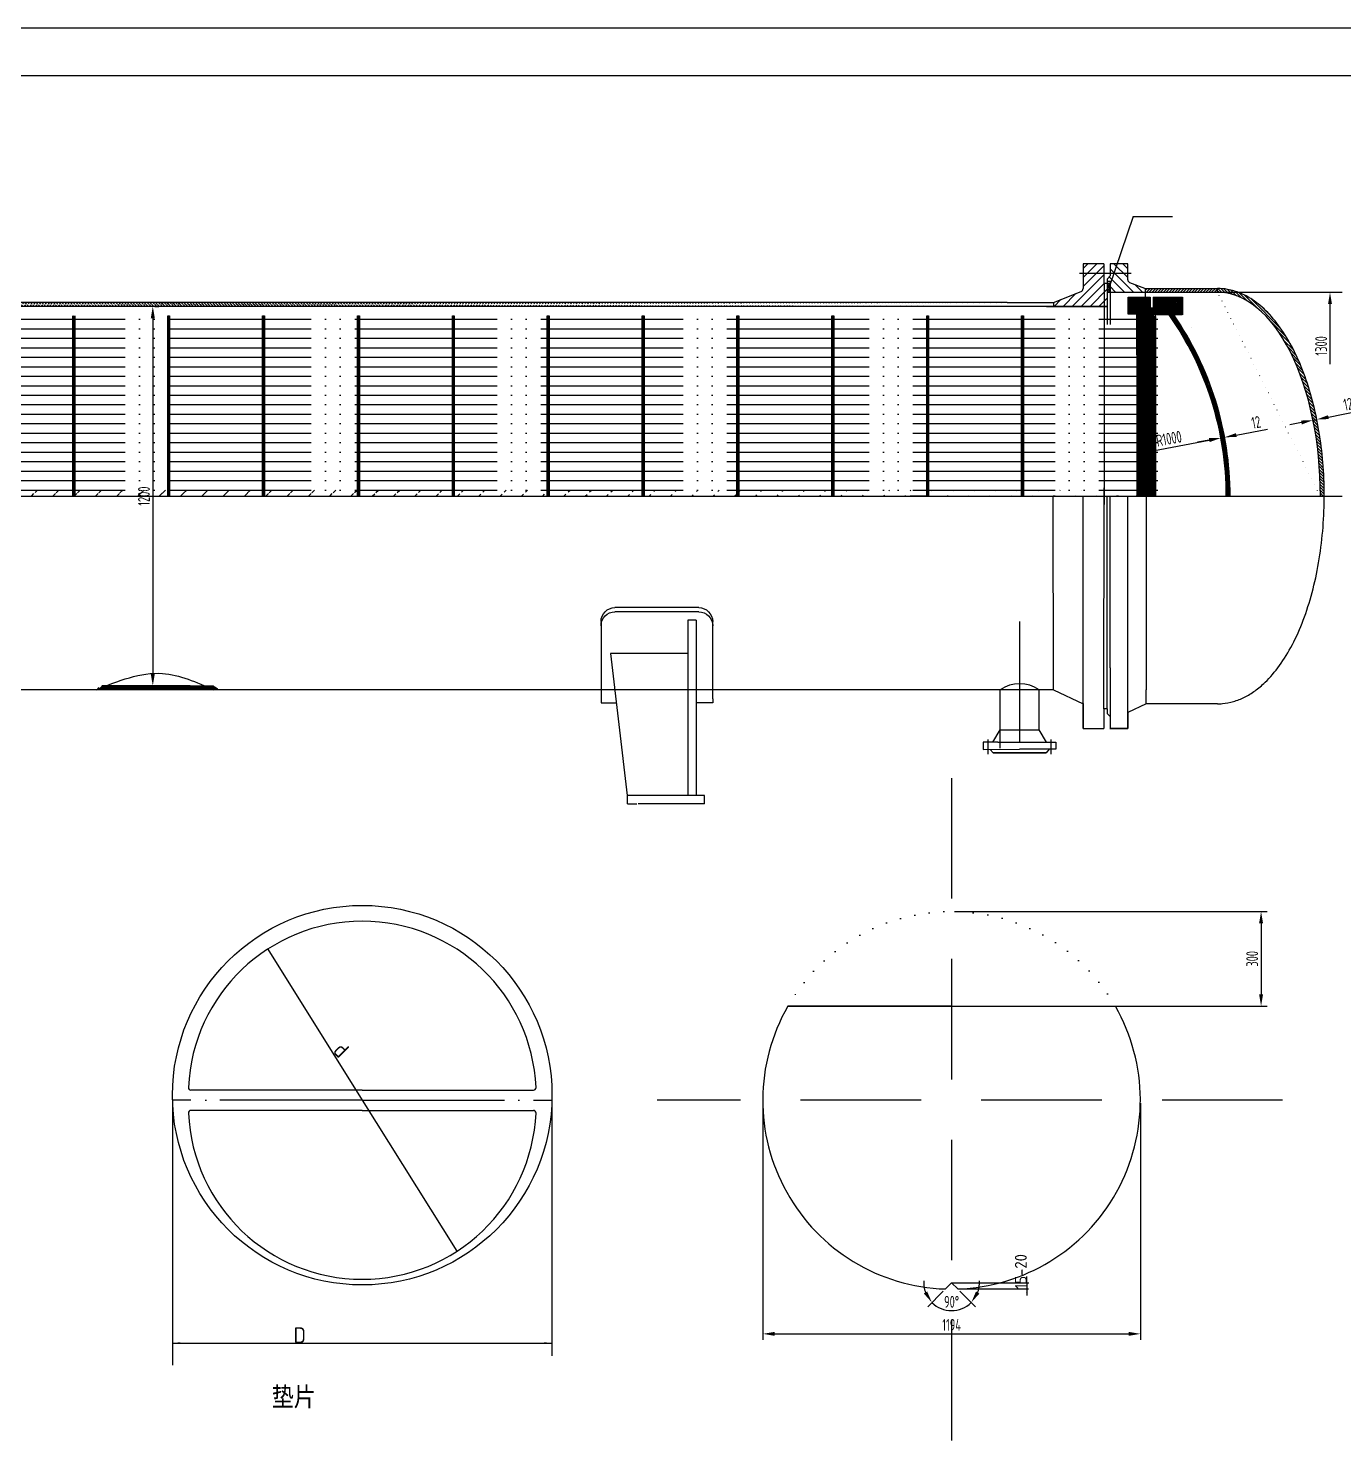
# Model space of a CAD drawing. Extents: x 1926 to 2767, y 1180 to 1774.
# Drawn here: x 2209 to 2486.3, y 1475.9 to 1774 of the extents above; entities that cross this region are included whole.
import ezdxf
from ezdxf.enums import TextEntityAlignment as Align

# ---------------------------------------------------------------- set-up
doc = ezdxf.new("R2010")
doc.units = 0
for name, pattern in [('ACAD_ISO07W100', [3, 0, -3]), ('DASHDOT-M', [36, 30, -3, 0, -3]), ('DASHEDX2', [38.1, 25.4, -12.7]), ('DIVIDE-M', [39, 30, -3, 0, -3, 0, -3])]:
    doc.linetypes.add(name, pattern=pattern)
doc.layers.get('0').update_dxf_attribs({"linetype": 'CONTINUOUS'})
doc.layers.get('DEFPOINTS').update_dxf_attribs({"linetype": 'CONTINUOUS'})
doc.layers.add('CDR_DWG1', color=18, linetype='CONTINUOUS')
doc.layers.add('CDR_DWG3', color=1, linetype='DASHDOT-M')
doc.styles.get("Standard").update_dxf_attribs({"font": 'isocp.shx', "width": 0.707, "bigfont": 'hztxt.shx'})
doc.dimstyles.new('ISO-25', dxfattribs={"dimtxt": 2.5, "dimasz": 2.5, "dimexe": 1.25, "dimexo": 0.625, "dimtad": 1, "dimlfac": 15, "dimtxsty": 'STANDARD', "dimcen": 2.5, "dimazin": 3, "dimtfac": 1, "dimtmove": 0, "dimatfit": 3})
pattern_1 = [(135, (1936.86908, 1532.59732), (-0.149670935, -0.149670935), [])]
pattern_2 = [(135, (1936.8691, 1532.5973), (-0.29934187, -0.29934187), [])]
pattern_3 = [(45, (1936.86908, 1532.59732), (-0.149670935, 0.149670935), [])]

# ---------------------------------------------------------------- blocks, each defined once
blk = doc.blocks.new('鞍座')
at = {"layer": 'CDR_DWG1'}
for p, q in [((2, 12.78), (14.05, 12.78)), ((0, -0.33), (0, 10.78)), ((2, 12.18), (14.05, 12.18)), ((2.38, 10.99), (2.38, -14.23)), ((2.38, 10.99), (3.58, 10.99)), ((3.58, 10.99), (3.58, -14.23)), ((16.05, 10.78), (16.05, -0.92)), ((3.58, 6.2), (14.69, 6.2)), ((14.69, 6.2), (12.3, -14.23)), ((0, -0.33), (0, -0.92)), ((0, -0.92), (2.38, -0.92)), ((16.05, -0.92), (13.86, -0.92)), ((1.19, -15.43), (1.19, -14.23)), ((1.19, -14.23), (12.3, -14.23)), ((12.3, -14.23), (12.3, -15.43)), ((1.19, -15.43), (10.72, -15.43)), ((12.25, -15.43), (10.89, -15.43))]:
    blk.add_line(p, q, dxfattribs=at)
for centre, start, end in [((2, 10.78), 90, 180), ((14.05, 10.78), 0, 90), ((2, 10.18), 90, 180), ((14.05, 10.18), 0, 90)]:
    blk.add_arc(centre, 2, start, end, dxfattribs=at)
blk = doc.blocks.new('*X3')
for p, q in [((313.17, 218.41), (313.47, 218.72)), ((314.01, 217.74), (313.17, 218.58)), ((313.17, 217.71), (314.01, 218.55)), ((314.01, 217.03), (313.17, 217.87)), ((313.17, 217), (314.01, 217.84)), ((314.01, 216.32), (313.17, 217.16)), ((313.17, 216.29), (314.01, 217.13)), ((313.66, 215.97), (313.17, 216.46)), ((313.55, 215.97), (314.01, 216.43)), ((314.01, 218.44), (313.73, 218.72))]:
    blk.add_line(p, q)
blk = doc.blocks.new('*X5')
for p, q in [((319.63, 220.6), (315.24, 224.99)), ((319.63, 223.42), (318.07, 224.99)), ((318.61, 215.97), (313.74, 220.84)), ((321.43, 215.97), (314.01, 223.39)), ((315.78, 215.97), (314.01, 217.74)), ((324.26, 215.97), (321.86, 218.37))]:
    blk.add_line(p, q)
blk = doc.blocks.new('*X6')
for p, q in [((305.51, 220.65), (309.84, 224.99)), ((305.51, 223.48), (307.01, 224.99)), ((305.51, 217.83), (312.11, 224.43)), ((302.02, 211.51), (312.11, 221.6)), ((299.19, 211.51), (303.21, 215.53)), ((304.85, 211.51), (312.11, 218.77)), ((307.68, 211.51), (313.17, 217)), ((296.36, 211.51), (298.5, 213.65)), ((310.51, 211.51), (313.17, 214.17))]:
    blk.add_line(p, q)
blk = doc.blocks.new('法兰2')
blk.add_line((24.96, 28.39), (17.35, 6.03))
at = {"layer": 'CDR_DWG1'}
for p, q in [((9.14, 13.47), (9.14, 5.61)), ((15.74, 13.47), (9.14, 13.47)), ((15.74, 13.47), (15.74, 7.21)), ((17.64, 13.47), (17.64, 9.6)), ((23.27, 13.47), (17.64, 13.47)), ((23.27, 8.39), (23.27, 13.47)), ((16.8, 8.75), (17.64, 9.6)), ((-0.22, 1.2), (8.51, 4.68)), ((16.92, 7.21), (15.74, 7.21)), ((16.8, 8), (16.8, 8.75)), ((16.8, 7.21), (16.8, 8)), ((16.8, 4.45), (16.8, 7.21)), ((16.83, 7.97), (17.74, 7.97)), ((17.73, 7.21), (16.92, 7.21)), ((17.64, 7.97), (17.64, 7.27)), ((17.64, 7.21), (17.64, 4.45)), ((28.7, 5.65), (23.91, 7.46)), ((28.79, 5.62), (28.77, 3.27)), ((-0.22, 1.2), (-0.22, 0)), ((16.68, 4.45), (17.74, 4.45)), ((16.8, 1.93), (16.8, 4.45)), ((16.8, 0.21), (16.8, 1.93)), ((16.8, -5.69), (16.8, 0.21)), ((17.64, 4.45), (17.64, -5.69)), ((17.74, 4.45), (28.79, 4.45)), ((-2.4, 0), (16.8, 0))]:
    blk.add_line(p, q, dxfattribs=at)
for centre, start, end in [((8.14, 5.61), 291.7461, 0), ((24.27, 8.39), 180, 249.2328)]:
    blk.add_arc(centre, 1, start, end, dxfattribs=at)
at = {"layer": 'CDR_DWG3', "linetype": 'DASHDOT-M'}
blk.add_line((7.95, 10.47), (24.32, 10.47), dxfattribs=at)
for name in ['*X6', '*X5', '*X3']:
    blk.add_blockref(name, (-296.36, -211.51))
blk = doc.blocks.new('*X4')
for p, q in [((328.73, 209.93), (329.26, 210.47)), ((328.73, 209.22), (329.73, 210.22)), ((329.73, 209.09), (328.73, 210.09)), ((328.73, 208.52), (329.73, 209.52)), ((329.73, 208.38), (328.73, 209.38)), ((328.73, 207.81), (329.73, 208.81)), ((329.62, 207.78), (328.73, 208.68)), ((328.91, 207.78), (328.73, 207.97)), ((329.73, 209.8), (329.05, 210.47)), ((329.41, 207.78), (329.73, 208.1))]:
    blk.add_line(p, q)
blk = doc.blocks.new('*D44')
at = {"color": 0}
for p, q in [((2235.72, 1715.36), (2236.51, 1715.36)), ((2235.26, 1712.86), (2235.26, 1637.86)), ((2235.72, 1635.36), (2236.51, 1635.36))]:
    blk.add_line(p, q, dxfattribs=at)
for points in [[(2234.84, 1712.86), (2235.68, 1712.86), (2235.26, 1715.36)], [(2234.84, 1637.86), (2235.68, 1637.86), (2235.26, 1635.36)]]:
    blk.add_solid(points, dxfattribs=at)
at = {"layer": 'DEFPOINTS', "color": 0}
for p in [(2235.1, 1715.36), (2235.1, 1635.36), (2235.26, 1635.36)]:
    blk.add_point(p, dxfattribs=at)
at = {"color": 0, "insert": (2233.39, 1675.36), "char_height": 2.5, "attachment_point": 5, "rotation": 90}
blk.add_mtext('1200', dxfattribs=at)
blk = doc.blocks.new('*D46')
at = {"color": 0}
blk.add_line((2444.97, 1684.73), (2457.95, 1687.16), dxfattribs=at)
blk.add_solid([(2457.88, 1687.57), (2458.03, 1686.75), (2460.41, 1687.62)], dxfattribs=at)
at = {"layer": 'DEFPOINTS', "color": 0}
for p in [(2460.41, 1687.62), (2394.88, 1675.37)]:
    blk.add_point(p, dxfattribs=at)
at = {"color": 0, "insert": (2449.46, 1687.48), "char_height": 2.5, "attachment_point": 5, "rotation": 10.5873}
blk.add_mtext('R1000', dxfattribs=at)
blk = doc.blocks.new('*D47')
at = {"color": 0}
for p, q in [((2460.29, 1688.23), (2460.18, 1688.86)), ((2460.41, 1687.63), (2461.19, 1687.77)), ((2461.08, 1688.38), (2460.97, 1689)), ((2463.65, 1688.23), (2470.22, 1689.46)), ((2457.95, 1687.17), (2455.49, 1686.71))]:
    blk.add_line(p, q, dxfattribs=at)
for points in [[(2457.87, 1687.58), (2458.03, 1686.76), (2460.41, 1687.63)], [(2463.58, 1688.64), (2463.73, 1687.82), (2461.19, 1687.77)]]:
    blk.add_solid(points, dxfattribs=at)
at = {"layer": 'DEFPOINTS', "color": 0}
for p in [(2460.41, 1687.62), (2461.19, 1687.77), (2461.2, 1687.77)]:
    blk.add_point(p, dxfattribs=at)
at = {"color": 0, "insert": (2467.82, 1690.92), "char_height": 2.5, "attachment_point": 5, "rotation": 10.5873}
blk.add_mtext('12', dxfattribs=at)
blk = doc.blocks.new('*D50')
at = {"color": 0}
for p, q in [((2404.26, 1587.85), (2470.13, 1587.85)), ((2468.88, 1585.35), (2468.88, 1570.35)), ((2404.26, 1567.85), (2470.13, 1567.85))]:
    blk.add_line(p, q, dxfattribs=at)
for points in [[(2468.46, 1585.35), (2469.29, 1585.35), (2468.88, 1587.85)], [(2468.46, 1570.35), (2469.29, 1570.35), (2468.88, 1567.85)]]:
    blk.add_solid(points, dxfattribs=at)
at = {"layer": 'DEFPOINTS', "color": 0}
for p in [(2403.64, 1587.85), (2403.64, 1567.85), (2468.88, 1567.85)]:
    blk.add_point(p, dxfattribs=at)
at = {"color": 0, "insert": (2467, 1577.85), "char_height": 2.5, "attachment_point": 5, "rotation": 90}
blk.add_mtext('300', dxfattribs=at)
blk = doc.blocks.new('*D51')
at = {"color": 0}
for p, q in [((2363.84, 1547.42), (2363.84, 1497.56)), ((2443.44, 1547.42), (2443.44, 1497.56)), ((2366.34, 1498.81), (2440.94, 1498.81))]:
    blk.add_line(p, q, dxfattribs=at)
for points in [[(2366.34, 1499.23), (2366.34, 1498.39), (2363.84, 1498.81)], [(2440.94, 1499.23), (2440.94, 1498.39), (2443.44, 1498.81)]]:
    blk.add_solid(points, dxfattribs=at)
at = {"layer": 'DEFPOINTS', "color": 0}
for p in [(2363.84, 1548.05), (2443.44, 1548.05), (2443.44, 1498.81)]:
    blk.add_point(p, dxfattribs=at)
at = {"color": 0, "insert": (2403.64, 1500.69), "char_height": 2.5, "attachment_point": 5}
blk.add_mtext('1194', dxfattribs=at)
blk = doc.blocks.new('*D39')
at = {"color": 0}
for p, q in [((2483.07, 1692.01), (2489.62, 1693.32)), ((2477.38, 1690.88), (2474.93, 1690.39)), ((2479.75, 1691.79), (2479.59, 1692.59)), ((2479.83, 1691.37), (2480.62, 1691.52)), ((2480.53, 1691.95), (2480.37, 1692.75))]:
    blk.add_line(p, q, dxfattribs=at)
for points in [[(2477.3, 1691.29), (2477.46, 1690.47), (2479.83, 1691.37)], [(2482.99, 1692.42), (2483.15, 1691.6), (2480.62, 1691.52)]]:
    blk.add_solid(points, dxfattribs=at)
at = {"layer": 'DEFPOINTS', "color": 0}
for p in [(2479.87, 1691.18), (2480.62, 1691.52), (2480.66, 1691.33)]:
    blk.add_point(p, dxfattribs=at)
at = {"color": 0, "insert": (2487.21, 1694.75), "char_height": 2.5, "attachment_point": 5, "rotation": 11.2789}
blk.add_mtext('12', dxfattribs=at)
blk = doc.blocks.new('*D42')
at = {"color": 0, "linetype": 'DASHEDX2'}
for p, q in [((2401.89, 1507.82), (2398.6, 1504.54)), ((2405.39, 1507.82), (2408.68, 1504.54))]:
    blk.add_line(p, q, dxfattribs=at)
for start, end in [(175.8519, 200.4259), (339.5741, 4.1481), (225, 315)]:
    blk.add_arc((2403.64, 1509.57), 5.87, start, end, dxfattribs=at)
for points in [[(2398.49, 1507.75), (2397.79, 1507.3), (2399.49, 1505.42)], [(2409.5, 1507.3), (2408.79, 1507.75), (2407.79, 1505.42)]]:
    blk.add_solid(points, dxfattribs=at)
at = {"layer": 'DEFPOINTS', "color": 0, "linetype": 'DASHEDX2'}
for p in [(2402.98, 1508.91), (2403.64, 1509.58), (2402.33, 1508.27), (2404.95, 1508.27), (2402.12, 1503.9)]:
    blk.add_point(p, dxfattribs=at)
at = {"color": 0, "linetype": 'DASHEDX2', "insert": (2403.64, 1505.57), "char_height": 2.5, "attachment_point": 5}
blk.add_mtext('90°', dxfattribs=at)
blk = doc.blocks.new('*D57')
at = {"color": 0}
blk.add_line((2483.41, 1703.14), (2483.41, 1715.82), dxfattribs=at)
blk.add_solid([(2482.99, 1715.82), (2483.82, 1715.82), (2483.41, 1718.32)], dxfattribs=at)
at = {"layer": 'DEFPOINTS', "color": 0}
for p in [(2483.41, 1718.32), (2483.41, 1698.63)]:
    blk.add_point(p, dxfattribs=at)
at = {"color": 0, "insert": (2481.53, 1707.03), "char_height": 2.5, "attachment_point": 5, "rotation": 90}
blk.add_mtext('1300', dxfattribs=at)

msp = doc.modelspace()

# ---------------------------------------------------------------- hatches: boundary and pattern name
h = msp.add_hatch()
h.set_pattern_fill('ANSI31', color=256, scale=0.066667, style=0)
h.set_pattern_definition(pattern_3)
h.paths.add_polyline_path([(2445.46392, 1717.32732), (2445.06977, 1717.32732), (2440.8514, 1717.32732), (2440.8514, 1713.739), (2443.13687, 1713.739), (2442.88379, 1715.0241), (2443.6238, 1715.0241), (2445.46392, 1715.0241)])
h = msp.add_hatch()
h.set_pattern_fill('ANSI31', color=256, scale=0.133333, style=0)
h.set_pattern_definition([(45, (1936.8691, 1532.5973), (-0.29934187, 0.29934187), [])])
h.paths.add_polyline_path([(2459.7231, 1719.10484), (2458.05643, 1719.10484), (2444.47055, 1719.10484), (2444.47055, 1718.32732), (2458.05643, 1718.32175), (2459.7231, 1718.32175)])
h = msp.add_hatch()
h.set_pattern_fill('ANSI31', color=256, scale=0.066667, angle=90, style=0)
h.set_pattern_definition(pattern_1)
h.paths.add_polyline_path([(2452.21401, 1717.32732), (2446.11876, 1717.32732), (2446.11876, 1715.1922), (2446.11876, 1715.0241), (2446.65254, 1715.0241), (2446.65254, 1713.59086), (2446.66002, 1713.59086), (2450.32474, 1713.59086), (2451.25266, 1713.59086), (2452.21401, 1713.59086)])
h = msp.add_hatch()
h.set_pattern_fill('ANSI31', color=256, scale=0.133333, angle=90, style=0)
h.set_pattern_definition(pattern_2)
edge = h.paths.add_edge_path()
edge.add_spline(control_points=[(2482.18977, 1675.35744), (2482.19038, 1677.44345), (2482.11501, 1679.52946), (2481.79945, 1683.8534), (2481.54442, 1686.0871), (2480.85994, 1690.44937), (2480.43051, 1692.5779), (2479.40705, 1696.67824), (2478.81304, 1698.65001), (2477.47372, 1702.38925), (2476.72844, 1704.1567), (2475.10257, 1707.44482), (2474.22202, 1708.96549), (2472.34342, 1711.72321), (2471.34538, 1712.9603), (2469.2506, 1715.11908), (2468.15374, 1716.04084), (2466.18734, 1717.33879), (2465.33582, 1717.795), (2463.60241, 1718.51256), (2462.72048, 1718.77381), (2461.1374, 1719.05802), (2460.43925, 1719.12077), (2459.74105, 1719.12106)], knot_values=[4.712601463, 4.712601463, 4.712601463, 4.712601463, 4.856905936, 4.856905936, 5.014793417, 5.014793417, 5.172680898, 5.172680898, 5.330568379, 5.330568379, 5.48845586, 5.48845586, 5.646343341, 5.646343341, 5.804230822, 5.804230822, 5.962118303, 5.962118303, 6.077612363, 6.077612363, 6.193106422, 6.193106422, 6.283185307, 6.283185307, 6.283185307, 6.283185307], degree=3, periodic=0)
edge.add_spline(control_points=[(2459.74105, 1719.12106), (2459.73507, 1719.12106), (2459.72908, 1719.12106), (2459.7231, 1719.12105)], knot_values=[6.283185307, 6.283185307, 6.283185307, 6.283185307, 6.283957208, 6.283957208, 6.283957208, 6.283957208], degree=3, periodic=0)
edge.add_line((2459.73208, 1719.12106), (2459.7231, 1719.12097))
edge.add_line((2459.7231, 1719.12097), (2459.7231, 1718.32105))
edge.add_ellipse((2459.7231, 1675.35744), major_axis=(0.01762, 42.96362), ratio=0.504302556, start_angle=270.0118506, end_angle=360.0465971, ccw=False)
edge.add_line((2481.38977, 1675.35744), (2482.18977, 1675.35744))
h = msp.add_hatch()
h.set_pattern_fill('ANSI31', color=256, scale=0.133333, angle=90, style=0)
h.set_pattern_definition(pattern_2)
edge = h.paths.add_edge_path()
edge.add_line((2069.1838, 1715.35744), (2124.65254, 1715.35744))
edge.add_line((2415.37391, 1716.15744), (2070.8293, 1716.15744))
edge.add_line((2436.47326, 1715.35744), (2124.65254, 1715.35744))
edge.add_line((2415.37391, 1716.15744), (2425.12677, 1716.15757))
h = msp.add_hatch()
h.set_pattern_fill('ANSI31', color=256, scale=0.066667, angle=90, style=0)
h.set_pattern_definition(pattern_1)
h.paths.add_polyline_path([(2446.65254, 1705.13759), (2446.65254, 1712.7335), (2446.65254, 1713.20522), (2446.11876, 1713.20522), (2446.11876, 1713.59014), (2446.11876, 1715.0241), (2445.4919, 1715.0241), (2443.6238, 1715.0241), (2442.88379, 1715.0241), (2443.13687, 1713.739), (2442.65254, 1713.739), (2442.65254, 1705.13759), (2442.65254, 1675.35744), (2444.65254, 1675.35744), (2446.65254, 1675.35744)])
h = msp.add_hatch()
h.set_pattern_fill('ANSI31', color=256, scale=0.066667, style=0)
h.set_pattern_definition([(45, (2076.86908, 1532.59732), (-0.14967094, 0.14967094), [])])
h.paths.add_polyline_path([(2218.40225, 1675.35885), (2218.80224, 1675.35744), (2218.80224, 1713.35744), (2218.40224, 1713.35744)])
h = msp.add_hatch()
h.set_pattern_fill('ANSI31', color=256, scale=0.066667, style=0)
h.set_pattern_definition([(45, (2096.86908, 1532.59732), (-0.14967094, 0.14967094), [])])
h.paths.add_polyline_path([(2238.80224, 1713.35744), (2238.40224, 1713.35744), (2238.40225, 1675.35885), (2238.80224, 1675.35744)])
h = msp.add_hatch()
h.set_pattern_fill('ANSI31', color=256, scale=0.066667, style=0)
h.set_pattern_definition([(45, (2116.86908, 1532.59732), (-0.14967094, 0.14967094), [])])
h.paths.add_polyline_path([(2258.80224, 1713.35744), (2258.40224, 1713.35744), (2258.40225, 1675.35885), (2258.80224, 1675.35744)])
h = msp.add_hatch()
h.set_pattern_fill('ANSI31', color=256, scale=0.066667, style=0)
h.set_pattern_definition([(45, (2136.86908, 1532.59732), (-0.14967094, 0.14967094), [])])
h.paths.add_polyline_path([(2278.80224, 1713.35744), (2278.40224, 1713.35744), (2278.40225, 1675.35885), (2278.80224, 1675.35744)])
h = msp.add_hatch()
h.set_pattern_fill('ANSI31', color=256, scale=0.066667, style=0)
h.set_pattern_definition([(45, (2156.86908, 1532.59732), (-0.14967094, 0.14967094), [])])
h.paths.add_polyline_path([(2298.80224, 1713.35744), (2298.40224, 1713.35744), (2298.40225, 1675.35885), (2298.80224, 1675.35744)])
h = msp.add_hatch()
h.set_pattern_fill('ANSI31', color=256, scale=0.066667, style=0)
h.set_pattern_definition([(45, (2176.86908, 1532.59732), (-0.14967094, 0.14967094), [])])
h.paths.add_polyline_path([(2318.80224, 1713.35744), (2318.40224, 1713.35744), (2318.40225, 1675.35885), (2318.80224, 1675.35744)])
h = msp.add_hatch()
h.set_pattern_fill('ANSI31', color=256, scale=0.066667, style=0)
h.set_pattern_definition([(45, (2196.86908, 1532.59732), (-0.14967094, 0.14967094), [])])
h.paths.add_polyline_path([(2338.80224, 1713.35744), (2338.40224, 1713.35744), (2338.40225, 1675.35885), (2338.80224, 1675.35744)])
h = msp.add_hatch()
h.set_pattern_fill('ANSI31', color=256, scale=0.066667, style=0)
h.set_pattern_definition([(45, (2216.86908, 1532.59732), (-0.14967094, 0.14967094), [])])
h.paths.add_polyline_path([(2358.80224, 1713.35744), (2358.40224, 1713.35744), (2358.40225, 1675.35885), (2358.80224, 1675.35744)])
h = msp.add_hatch()
h.set_pattern_fill('ANSI31', color=256, scale=0.066667, style=0)
h.set_pattern_definition([(45, (2236.86908, 1532.59732), (-0.14967094, 0.14967094), [])])
h.paths.add_polyline_path([(2378.80224, 1713.35744), (2378.40224, 1713.35744), (2378.40225, 1675.35885), (2378.80224, 1675.35744)])
h = msp.add_hatch()
h.set_pattern_fill('ANSI31', color=256, scale=0.066667, style=0)
h.set_pattern_definition([(45, (2256.86908, 1532.59732), (-0.14967094, 0.14967094), [])])
h.paths.add_polyline_path([(2398.80224, 1713.35744), (2398.40224, 1713.35744), (2398.40225, 1675.35885), (2398.80224, 1675.35744)])
h = msp.add_hatch()
h.set_pattern_fill('ANSI31', color=256, scale=0.066667, style=0)
h.set_pattern_definition([(45, (2276.86908, 1532.59732), (-0.14967094, 0.14967094), [])])
h.paths.add_polyline_path([(2418.80224, 1713.35744), (2418.40224, 1713.35744), (2418.40225, 1675.35885), (2418.80224, 1675.35744)])
h = msp.add_hatch(color=256)
h.paths.add_polyline_path([(2450.47475, 1713.59086), (2450.32474, 1713.59086), (2449.50119, 1713.59086, -0.002068226), (2449.8155, 1713.13766)])
h.paths.add_polyline_path([(2450.70094, 1713.59086), (2450.47475, 1713.59086, -0.001485943), (2450.70094, 1713.25973)])
h = msp.add_hatch()
h.set_pattern_fill('ANSI31', color=256, scale=0.066667, style=0)
h.set_pattern_definition(pattern_3)
h.paths.add_polyline_path([(2450.47475, 1713.59086), (2449.8155, 1713.13766, -0.151762964), (2461.54448, 1675.35744), (2462.34448, 1675.35744, 0.151762332)])
h = msp.add_hatch()
h.set_pattern_fill('ANSI31', color=256, style=0)
h.paths.add_polyline_path([(2118.40225, 1676.64253), (2098.80224, 1676.64253), (2098.80224, 1675.35744), (2118.40225, 1675.35744)], flags=17)
h.paths.add_polyline_path([(2138.40225, 1676.64253), (2118.80224, 1676.64253), (2118.80224, 1675.35744), (2138.40225, 1675.35744)], flags=17)
h.paths.add_polyline_path([(2098.40225, 1676.64253), (2078.80224, 1676.64253), (2078.80224, 1675.35744), (2098.40225, 1675.35744)], flags=17)
edge = h.paths.add_edge_path()
edge.add_line((2042.65254, 1676.64253), (2447.08457, 1676.64253))
edge.add_line((2044.65254, 1675.35744), (2444.65254, 1675.35744))
h = msp.add_hatch()
h.set_pattern_fill('ANSI31', color=256, scale=0.066667, style=0)
h.set_pattern_definition(pattern_3)
edge = h.paths.add_edge_path()
edge.add_spline(control_points=[(2248.03883, 1634.55744), (2249.36643, 1634.55744), (2249.15561, 1634.8918), (2248.06657, 1635.35744)], knot_values=[325.495337873, 325.495337873, 325.495337873, 325.495337873, 385.237622411, 385.237622411, 385.237622411, 385.237622411], degree=3, periodic=0)
edge.add_line((2248.06657, 1635.35744), (2243.10161, 1635.35744))
edge.add_line((2243.10161, 1635.35744), (2226.98864, 1635.35744))
edge.add_line((2226.98864, 1635.35744), (2224.53107, 1635.38134))
edge.add_spline(control_points=[(2224.53107, 1635.38134), (2224.11715, 1635.11091), (2223.71194, 1634.83418), (2223.30673, 1634.55744)], knot_values=[0, 0, 0, 0, 27.232949961, 27.232949961, 27.232949961, 27.232949961], degree=3, periodic=0)
edge.add_line((2223.30673, 1634.55744), (2248.03883, 1634.55744))

# ---------------------------------------------------------------- linework, layer by layer
for p, q in [((2441.91249, 1734.28823), (2450.17131, 1734.28823)), ((2435.76786, 1720.19654), (2435.76786, 1673.57031)), ((2440.8514, 1713.739), (2440.8514, 1717.32732)), ((2444.47055, 1719.10484), (2444.47055, 1717.32732)), ((2444.47055, 1719.10484), (2458.05643, 1719.10484)), ((2444.47055, 1718.32732), (2458.05643, 1718.32175)), ((2446.11876, 1717.32732), (2452.30644, 1717.32732)), ((2452.30644, 1717.32732), (2452.30644, 1713.60451)), ((2458.05643, 1719.10484), (2459.7231, 1719.10484)), ((2458.05643, 1718.32175), (2459.7231, 1718.32175)), ((2459.7231, 1718.32175), (2459.7231, 1719.10484)), ((2415.37391, 1716.15744), (2070.8293, 1716.15744)), ((2436.47326, 1715.35744), (2124.65254, 1715.35744)), ((2415.37391, 1716.15744), (2425.12677, 1716.15757)), ((2443.6238, 1715.0241), (2442.88379, 1715.0241)), ((2446.65254, 1715.0241), (2446.11876, 1715.0241)), ((2446.65254, 1713.6079), (2446.65254, 1715.0241)), ((2218.40225, 1675.35885), (2218.40224, 1713.35744)), ((2218.80224, 1713.35744), (2218.80224, 1675.35744)), ((2238.40224, 1713.35744), (2238.80224, 1713.35744)), ((2238.40225, 1675.35885), (2238.40224, 1713.35744)), ((2238.80224, 1713.35744), (2238.80224, 1675.35744)), ((2258.40224, 1713.35744), (2258.80224, 1713.35744)), ((2258.40225, 1675.35885), (2258.40224, 1713.35744)), ((2258.80224, 1713.35744), (2258.80224, 1675.35744)), ((2278.40224, 1713.35744), (2278.80224, 1713.35744)), ((2278.40225, 1675.35885), (2278.40224, 1713.35744)), ((2278.80224, 1713.35744), (2278.80224, 1675.35744)), ((2298.40224, 1713.35744), (2298.80224, 1713.35744)), ((2298.40225, 1675.35885), (2298.40224, 1713.35744)), ((2298.80224, 1713.35744), (2298.80224, 1675.35744)), ((2318.40224, 1713.35744), (2318.80224, 1713.35744)), ((2318.40225, 1675.35885), (2318.40224, 1713.35744)), ((2318.80224, 1713.35744), (2318.80224, 1675.35744)), ((2338.40224, 1713.35744), (2338.80224, 1713.35744)), ((2338.40225, 1675.35885), (2338.40224, 1713.35744)), ((2338.80224, 1713.35744), (2338.80224, 1675.35744)), ((2358.40224, 1713.35744), (2358.80224, 1713.35744)), ((2358.40225, 1675.35885), (2358.40224, 1713.35744)), ((2358.80224, 1713.35744), (2358.80224, 1675.35744)), ((2378.40224, 1713.35744), (2378.80224, 1713.35744)), ((2378.40225, 1675.35885), (2378.40224, 1713.35744)), ((2378.80224, 1713.35744), (2378.80224, 1675.35744)), ((2398.40224, 1713.35744), (2398.80224, 1713.35744)), ((2398.40225, 1675.35885), (2398.40224, 1713.35744)), ((2398.80224, 1713.35744), (2398.80224, 1675.35744)), ((2418.40224, 1713.35744), (2418.80224, 1713.35744)), ((2418.40225, 1675.35885), (2418.40224, 1713.35744)), ((2418.80224, 1713.35744), (2418.80224, 1675.35744)), ((2443.13687, 1713.739), (2440.8514, 1713.739)), ((2442.65254, 1705.13759), (2442.65254, 1713.739)), ((2450.47475, 1713.59086), (2449.8155, 1713.13766)), ((2450.70094, 1713.25973), (2450.70094, 1713.59086)), ((2442.65254, 1705.13759), (2442.65254, 1675.3438)), ((2446.65254, 1705.13759), (2446.65254, 1675.35744)), ((2044.65254, 1675.35744), (2444.65254, 1675.35744)), ((2238.80224, 1675.35744), (2238.40225, 1675.35885)), ((2258.80224, 1675.35744), (2258.40225, 1675.35885)), ((2278.80224, 1675.35744), (2278.40225, 1675.35885)), ((2298.80224, 1675.35744), (2298.40225, 1675.35885)), ((2318.80224, 1675.35744), (2318.40225, 1675.35885)), ((2338.80224, 1675.35744), (2338.40225, 1675.35885)), ((2358.80224, 1675.35744), (2358.40225, 1675.35885)), ((2378.80224, 1675.35744), (2378.40225, 1675.35885)), ((2398.40225, 1675.35885), (2394.87782, 1675.37134)), ((2398.80224, 1675.35744), (2398.40225, 1675.35885)), ((2418.80224, 1675.35744), (2418.40225, 1675.35885)), ((2425.46891, 1675.35744), (2425.06891, 1675.35885)), ((2425.1367, 1634.55514), (2425.06891, 1675.35885)), ((2431.36493, 1626.37606), (2431.36493, 1675.35744)), ((2435.74768, 1630.51636), (2435.76867, 1677.14259)), ((2436.45262, 1634.55647), (2436.45262, 1675.35744)), ((2437.03367, 1639.15375), (2437.03367, 1675.35744)), ((2438.80224, 1675.35744), (2438.40225, 1675.35885)), ((2440.78398, 1626.37564), (2440.78398, 1675.35744)), ((2444.65254, 1675.35744), (2444.65254, 1634.55744)), ((2444.65254, 1675.35744), (2485.95502, 1675.35744)), ((2444.65254, 1675.35744), (2450.40556, 1675.35744)), ((2435.7477, 1630.54802), (2435.75302, 1642.37238)), ((2437.03367, 1639.15375), (2437.03367, 1629.76232)), ((2415.37391, 1634.55744), (2070.8293, 1634.55744)), ((2226.98864, 1635.35744), (2224.53107, 1635.38134)), ((2243.10161, 1635.35744), (2226.98864, 1635.35744)), ((2243.10161, 1635.35744), (2248.06657, 1635.35744)), ((2243.10161, 1634.55744), (2243.10161, 1634.55744)), ((2425.1367, 1634.55514), (2415.37391, 1634.55744)), ((2424.65254, 1634.55508), (2417.98587, 1634.5543)), ((2417.98587, 1634.5543), (2417.98587, 1625.25618)), ((2424.65254, 1634.55508), (2421.31921, 1634.55593)), ((2425.1367, 1634.55514), (2431.36517, 1631.6185)), ((2436.4531, 1630.51636), (2436.45262, 1634.55647)), ((2444.65288, 1631.6185), (2444.65254, 1634.55744)), ((2431.36493, 1631.63626), (2431.36493, 1626.37606)), ((2431.36493, 1626.37606), (2431.36517, 1631.6185)), ((2444.65288, 1631.6185), (2440.78413, 1629.76232)), ((2459.72405, 1631.59386), (2444.65288, 1631.6185)), ((2436.4531, 1630.51636), (2435.74768, 1630.51668)), ((2435.7477, 1630.54802), (2435.7477, 1626.37586)), ((2436.4531, 1630.51636), (2436.4531, 1629.51706)), ((2436.4531, 1629.51706), (2437.01442, 1628.95523)), ((2436.4531, 1629.51706), (2437.01442, 1628.95523)), ((2437.03367, 1629.76232), (2437.03367, 1626.37586)), ((2440.78413, 1629.76232), (2440.78418, 1626.37586)), ((2431.36493, 1626.37606), (2435.76566, 1626.37586)), ((2437.01514, 1626.37586), (2440.78398, 1626.37586)), ((2440.78398, 1626.37586), (2437.0331, 1626.37581))]:
    msp.add_line(p, q)
at = {"color": 1}
for p, q in [((2459.7231, 1718.32105), (2485.96241, 1718.32105)), ((2259.47323, 1579.886), (2279.408, 1548.04516)), ((2239.408, 1548.04516), (2239.408, 1492.19917)), ((2279.408, 1548.04516), (2299.34277, 1516.20433)), ((2319.39378, 1548.04516), (2319.39378, 1494.18515)), ((2403.63517, 1509.5785), (2419.91546, 1509.5785)), ((2419.48134, 1509.5785), (2419.48134, 1510.92887)), ((2419.48134, 1509.5785), (2419.48134, 1508.26679)), ((2404.94689, 1508.26679), (2419.84819, 1508.26679)), ((2419.48134, 1508.26679), (2419.48134, 1506.91641)), ((2239.408, 1496.85432), (2319.39378, 1496.85432))]:
    msp.add_line(p, q, dxfattribs=at)
at = {"linetype": 'DIVIDE-M'}
for p, q in [((2042.65254, 1712.64253), (2447.08457, 1712.64253)), ((2042.65254, 1712.64253), (2447.08457, 1712.64253)), ((2042.65254, 1710.64253), (2447.08457, 1710.64253)), ((2042.65254, 1708.64253), (2447.08457, 1708.64253)), ((2042.65254, 1706.64253), (2447.08457, 1706.64253)), ((2042.65254, 1704.64253), (2447.08457, 1704.64253)), ((2042.65254, 1702.64253), (2447.08457, 1702.64253)), ((2042.65254, 1700.64253), (2447.08457, 1700.64253)), ((2042.65254, 1698.64253), (2447.08457, 1698.64253)), ((2042.65254, 1696.64253), (2447.08457, 1696.64253)), ((2042.65254, 1694.64253), (2447.08457, 1694.64253)), ((2042.65254, 1692.64253), (2447.08457, 1692.64253)), ((2042.65254, 1690.64253), (2447.08457, 1690.64253)), ((2042.65254, 1688.64253), (2447.08457, 1688.64253)), ((2042.65254, 1686.64253), (2447.08457, 1686.64253)), ((2042.65254, 1684.64253), (2447.08457, 1684.64253)), ((2042.65254, 1682.64253), (2447.08457, 1682.64253)), ((2042.65254, 1680.64253), (2447.08457, 1680.64253)), ((2042.65254, 1678.64253), (2447.08457, 1678.64253)), ((2042.65254, 1676.64253), (2447.08457, 1676.64253))]:
    msp.add_line(p, q, dxfattribs=at)
at = {"linetype": 'DASHEDX2'}
for p, q in [((2417.98587, 1648.93078), (2417.98587, 1611.37085)), ((2403.63517, 1615.92752), (2403.63517, 1476.30355)), ((2473.40802, 1548.04516), (2341.58958, 1548.04516))]:
    msp.add_line(p, q, dxfattribs=at)
at = {"color": 5}
for p, q in [((2403.63517, 1567.84516), (2369.10982, 1567.84516)), ((2369.10982, 1567.84516), (2438.16053, 1567.84516)), ((2279.408, 1550.1785), (2243.31011, 1550.1785)), ((2279.408, 1550.1785), (2315.50589, 1550.1785)), ((2279.408, 1545.91183), (2243.31011, 1545.91183)), ((2279.408, 1545.91183), (2315.50589, 1545.91183)), ((2402.97932, 1508.91183), (2402.33393, 1508.26644)), ((2403.63517, 1509.5785), (2402.97932, 1508.92264)), ((2402.97932, 1508.91183), (2402.97932, 1508.92264)), ((2403.63517, 1509.5785), (2404.94689, 1508.26679))]:
    msp.add_line(p, q, dxfattribs=at)
at = {"linetype": 'DASHDOT-M'}
for q in [(2239.408, 1548.04516), (2319.39378, 1548.04516)]:
    msp.add_line((2279.408, 1548.04516), q, dxfattribs=at)
at = {"color": 6}
for points in [[(1925.9651, 1179.96051), (2766.9651, 1179.96051), (2766.9651, 1773.96051), (1925.9651, 1773.96051)], [(1935.9651, 1189.96051), (2756.9651, 1189.96051), (2756.9651, 1763.96051), (1935.9651, 1763.96051)]]:
    msp.add_lwpolyline(points, close=True, dxfattribs=at)
at = {"color": 1}
for points in [[(2419.48134, 1509.5785, 0, 0.26667, 0), (2419.48134, 1510.37022, 0.26667, 0.26667, 0)], [(2419.48134, 1508.26679, 0, 0.26667, 0), (2419.48134, 1507.47506, 0.26667, 0.26667, 0)], [(2239.408, 1496.85432, 0, 0.4, 0), (2241.07926, 1496.85432, 0.4, 0.4, 0)], [(2319.408, 1496.85432, 0, 0.4, 0), (2317.73675, 1496.85432, 0.4, 0.4, 0)]]:
    msp.add_lwpolyline(points, format="xyseb", dxfattribs=at)
at = {"color": 5}
msp.add_circle((2279.408, 1549.11183), 40, dxfattribs=at)
for centre, radius, start, end in [((2394.87782, 1675.37134), 66.66667, 359.9880539, 34.9801663), ((2394.87782, 1675.37134), 67.46667, 359.9881956, 34.5061646), ((2454.83404, 1709.88842), 1.06964, 120.7925417, 120.8377296)]:
    msp.add_arc(centre, radius, start, end)
at = {"linetype": 'ACAD_ISO07W100'}
msp.add_arc((2403.63517, 1548.04516), 39.8, 29.8339089, 150.1660911, dxfattribs=at)
at = {"color": 5}
for centre, radius, start, end in [((2279.408, 1549.11183), 36.66667, 2.5379123, 177.4620877), ((2403.63517, 1548.04516), 39.8, 150.1660911, 268.1264034), ((2403.63517, 1548.04516), 39.8, 271.8886728, 29.8339089), ((2243.31011, 1550.71183), 0.53333, 177.4620877, 270), ((2315.50589, 1550.71183), 0.53333, 270, 2.5379123), ((2243.31011, 1545.3785), 0.53333, 90, 182.5379123), ((2279.408, 1546.9785), 36.66667, 182.5379123, 357.4620877), ((2315.50589, 1545.3785), 0.53333, 357.4620877, 90)]:
    msp.add_arc(centre, radius, start, end, dxfattribs=at)
msp.add_ellipse((2459.7231, 1675.35744), major_axis=(0.01762, 42.96362), ratio=0.504302556, start_param=4.712595813, end_param=6.28399858)
msp.add_open_spline([(2459.7231, 1631.59385), (2460.05246, 1631.59422), (2460.38181, 1631.60844), (2461.50197, 1631.70414), (2462.29042, 1631.85201), (2463.84956, 1632.30437), (2464.62024, 1632.60877), (2466.13439, 1633.36742), (2466.8779, 1633.82162), (2468.33071, 1634.87222), (2469.04004, 1635.46861), (2470.79408, 1637.15687), (2471.81117, 1638.34185), (2473.7312, 1641.0011), (2474.63414, 1642.47544), (2476.30791, 1645.67762), (2477.07871, 1647.40548), (2478.47178, 1651.07322), (2479.09402, 1653.01309), (2480.1761, 1657.05814), (2480.63593, 1659.16328), (2481.38269, 1663.48787), (2481.66961, 1665.70729), (2482.06389, 1670.20649), (2482.17125, 1672.48623), (2482.2039, 1677.05057), (2482.12919, 1679.33511), (2481.79945, 1683.8534), (2481.54442, 1686.0871), (2480.85994, 1690.44937), (2480.43051, 1692.5779), (2479.40705, 1696.67824), (2478.81304, 1698.65001), (2477.47372, 1702.38925), (2476.72844, 1704.1567), (2475.10257, 1707.44482), (2474.22202, 1708.96549), (2472.34342, 1711.72321), (2471.34538, 1712.9603), (2469.2506, 1715.11908), (2468.15374, 1716.04084), (2466.18734, 1717.33879), (2465.33582, 1717.795), (2463.60241, 1718.51256), (2462.72048, 1718.77381), (2461.1374, 1719.05802), (2460.43925, 1719.12077), (2459.74105, 1719.12106), (2459.73507, 1719.12106), (2459.72908, 1719.12106), (2459.7231, 1719.12105)], degree=3, knots=[3.142364499, 3.142364499, 3.142364499, 3.142364499, 3.184856545, 3.184856545, 3.28709393, 3.28709393, 3.389331316, 3.389331316, 3.491568702, 3.491568702, 3.593806088, 3.593806088, 3.751693569, 3.751693569, 3.90958105, 3.90958105, 4.067468531, 4.067468531, 4.225356012, 4.225356012, 4.383243493, 4.383243493, 4.541130974, 4.541130974, 4.699018455, 4.699018455, 4.856905936, 4.856905936, 5.014793417, 5.014793417, 5.172680898, 5.172680898, 5.330568379, 5.330568379, 5.48845586, 5.48845586, 5.646343341, 5.646343341, 5.804230822, 5.804230822, 5.962118303, 5.962118303, 6.077612363, 6.077612363, 6.193106422, 6.193106422, 6.283185307, 6.283185307, 6.283185307, 6.283957208, 6.283957208, 6.283957208, 6.283957208])
at = {"end_tangent": (-1, 0)}
msp.add_spline([(2223.30673, 1634.55744), (2237.28836, 1637.99098), (2248.03882, 1634.55744)], degree=3, dxfattribs=at)
at = {"layer": 'CDR_DWG1'}
for p, q in [((2440.8514, 1717.32732), (2445.47628, 1717.32732)), ((2445.46392, 1717.32732), (2445.46392, 1715.02857)), ((2446.11876, 1717.32732), (2446.11876, 1715.1922)), ((2442.88379, 1715.0241), (2443.13687, 1713.739)), ((2443.6238, 1715.0241), (2445.4919, 1715.0241)), ((2445.4919, 1715.0241), (2446.11876, 1715.0241)), ((2446.11876, 1715.29938), (2446.11876, 1715.02413)), ((2446.11876, 1715.02413), (2446.11876, 1713.59014)), ((2446.16003, 1715.0241), (2446.65254, 1715.0241)), ((2446.65254, 1713.6079), (2446.65254, 1715.0241)), ((2446.66002, 1713.59086), (2446.11876, 1713.59086)), ((2446.11876, 1713.59014), (2446.11876, 1713.20522)), ((2446.11876, 1713.20522), (2446.65254, 1713.20522)), ((2446.65254, 1713.13731), (2446.65254, 1713.6079)), ((2446.65254, 1713.20522), (2446.65254, 1712.67554)), ((2446.65254, 1712.7335), (2446.65254, 1705.13759)), ((2450.32474, 1713.59086), (2446.66002, 1713.59086)), ((2451.25266, 1713.59086), (2450.32474, 1713.59086)), ((2452.21401, 1713.59086), (2451.25266, 1713.59086)), ((2446.65254, 1709.00383), (2446.65254, 1708.73694)), ((2413.902, 1622.22369), (2413.902, 1634.5543)), ((2422.06975, 1626.08759), (2422.06975, 1634.48791)), ((2412.32213, 1623.52913), (2413.89371, 1626.09583)), ((2413.89787, 1626.08759), (2422.06562, 1626.08759)), ((2423.64652, 1623.5406), (2422.06975, 1626.10411)), ((2413.38842, 1623.53129), (2410.32552, 1623.52509)), ((2410.32552, 1623.52509), (2410.32862, 1621.99364)), ((2410.32862, 1621.99364), (2417.98587, 1622.00915)), ((2411.74206, 1621.99741), (2412.38029, 1621.26923)), ((2413.39151, 1623.5406), (2422.58023, 1623.5406)), ((2425.64314, 1622.00915), (2417.98587, 1622.00915)), ((2422.58023, 1623.5406), (2425.64314, 1623.5406)), ((2424.22969, 1622.01006), (2423.59294, 1621.28058)), ((2425.64314, 1623.5406), (2425.64314, 1622.00915)), ((2412.37055, 1621.28058), (2423.59294, 1621.28058)), ((2423.60266, 1621.29196), (2412.38029, 1621.26923))]:
    msp.add_line(p, q, dxfattribs=at)
msp.add_arc((2417.98587, 1628.70258), 7.13587, 55.0890666, 124.9109334, dxfattribs=at)
at = {"layer": 'CDR_DWG3', "linetype": 'DASHDOT-M'}
for p, q in [((2411.35166, 1620.97474), (2411.34545, 1624.03764)), ((2424.62217, 1620.98818), (2424.62217, 1624.05109))]:
    msp.add_line(p, q, dxfattribs=at)

# ---------------------------------------------------------------- block references
for name, p, xscale, yscale, zscale in [('法兰2', (2425.27097, 1715.35744), 0.6667768504011923, 0.6667768504011923, 0.6667768504011923), ('*X4', (2270.65126, 1602.68017), 0.5337804365667125, 0.5337804365667125, 0.5337804365667125), ('鞍座', (2353.28248, 1633.1272), -1.466666666666667, 1.466666666666667, 1.466666666666667)]:
    msp.add_blockref(name, p, dxfattribs=dict(xscale=xscale, yscale=yscale, zscale=zscale))

# ---------------------------------------------------------------- texts
at = {"color": 1}
for s, height, rotation, p in [('d ', 3.333333, 315, (2273.0194, 1558.24937)), ('15-20', 2.5, 90, (2419.48134, 1508.26679))]:
    msp.add_text(s, height=height, rotation=rotation, dxfattribs=at).set_placement(p)
msp.add_text('D', height=3.33333, dxfattribs=at).set_placement((2267.52475, 1496.85432), align=Align.RIGHT)
msp.add_text('垫片', height=4.626693).set_placement((2260.34913, 1483.09109))

# ---------------------------------------------------------------- dimensions: what is measured, and where the dimension line sits
dim = msp.add_diameter_dim_2p(p1=(2483.40553, 1698.6277), p2=(2483.40553, 1718.32105), text='1300', dimstyle='ISO-25')
dim.commit()
dim.dimension.update_dxf_attribs({"geometry": '*D57', "text_midpoint": (2483.40553, 1707.02659), "dimtype": 163})
for base, p1, p2, picture, middle in [((2235.26074, 1635.35744), (2235.09876, 1715.35744), (2235.09876, 1635.35744), '*D44', (2233.38574, 1675.35744)), ((2468.87605, 1567.84516), (2403.63517, 1587.84516), (2403.63517, 1567.84516), '*D50', (2467.00105, 1577.84516))]:
    dim = msp.add_linear_dim(base=base, p1=p1, p2=p2, angle=90, dimstyle='ISO-25', dxfattribs=at)
    dim.commit()
    dim.dimension.update_dxf_attribs({"geometry": picture, "text_midpoint": middle})
for p1, p2, distance, picture, middle in [((2479.8721, 1691.17841), (2480.65661, 1691.33487), 0.19336, '*D39', (2487.20541, 1694.75004)), ((2460.40955, 1687.62028), (2461.19593, 1687.76727), 0.00651, '*D47', (2467.81981, 1690.91947))]:
    dim = msp.add_aligned_dim(p1=p1, p2=p2, distance=distance, dimstyle='ISO-25', dxfattribs=at)
    dim.commit()
    dim.dimension.update_dxf_attribs({"geometry": picture, "text_midpoint": middle})
dim = msp.add_radius_dim(center=(2394.87782, 1675.37134), mpoint=(2460.40955, 1687.62028), dimstyle='ISO-25', dxfattribs=at)
dim.commit()
dim.dimension.update_dxf_attribs({"geometry": '*D46', "text_midpoint": (2449.8016, 1685.63748), "dimtype": 164})
dim = msp.add_linear_dim(base=(2443.43517, 1498.81097), p1=(2363.83517, 1548.04516), p2=(2443.43517, 1548.04516), dimstyle='ISO-25', dxfattribs=at)
dim.commit()
dim.dimension.update_dxf_attribs({"geometry": '*D51', "text_midpoint": (2403.63517, 1500.68597)})
at = {"linetype": 'DASHEDX2'}
dim = msp.add_angular_dim_2l(base=(2402.12033, 1503.89943), line1=((2403.63517, 1509.5785), (2404.94689, 1508.26679)), line2=((2402.97932, 1508.91183), (2402.33393, 1508.26644)), dimstyle='ISO-25', override={"dimadec": 2, "dimazin": 2}, dxfattribs=at)
dim.commit()
dim.dimension.update_dxf_attribs({"geometry": '*D42', "text_midpoint": (2403.64058, 1505.57429)})

doc.saveas('drawing.dxf')
